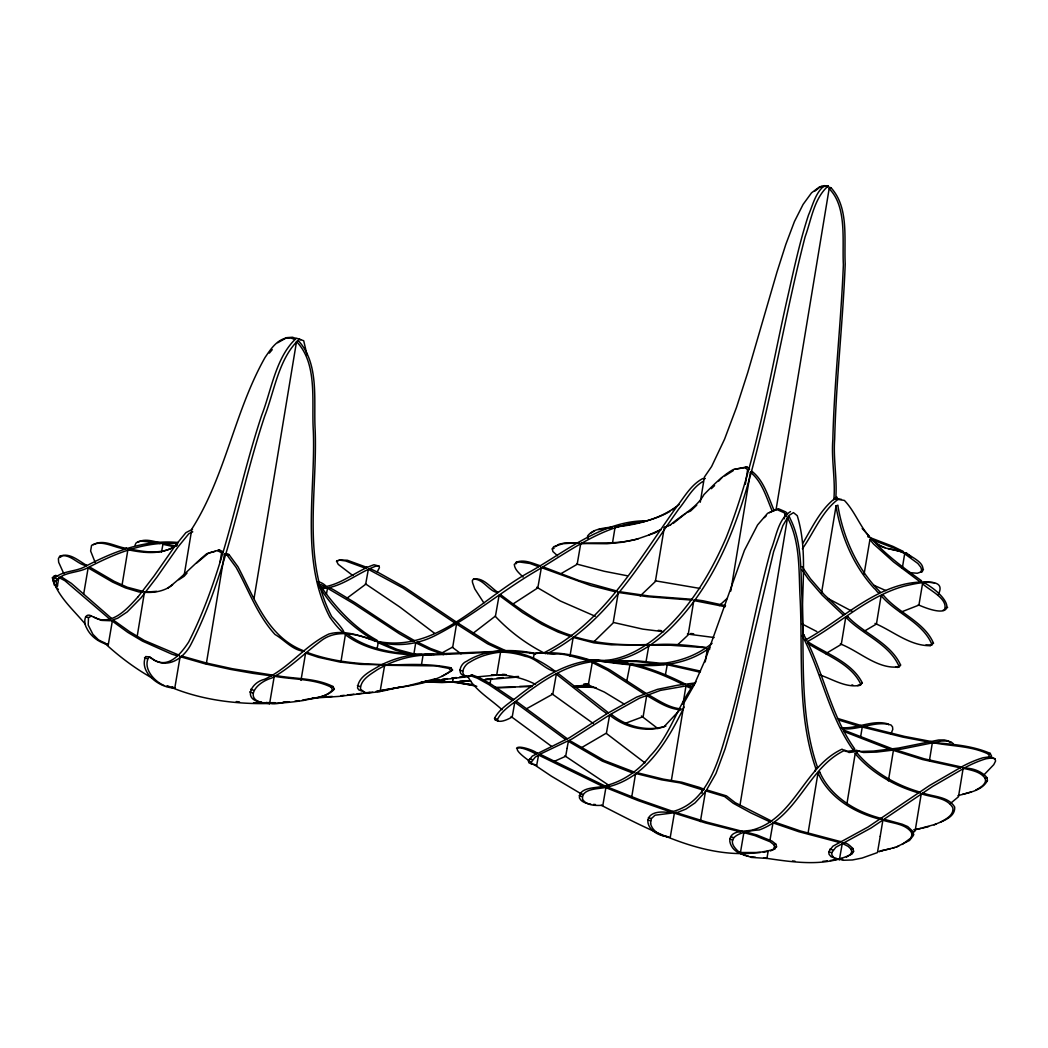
<?xml version="1.0" encoding="UTF-8"?>
<svg xmlns="http://www.w3.org/2000/svg" width="1048" height="1048" viewBox="0 0 1048 1048"><rect width="100%" height="100%" fill="white"/><g stroke="black" fill="none" stroke-linecap="round" stroke-linejoin="round"><path stroke-width="1.5" d="M790.493 511.594C777.59 519.625 776.24 537.65 770.686 550.58C755.372 606.281 745.809 663.397 730.574 719.138C720.015 753.106 710.871 804.93 668.467 812.501C638.455 808.257 644.088 834.195 667.183 836.474M650.559 823.4L651.345 818.632L655.052 815.2L677.86 812.305L685.916 809.082L695.02 802.912L705.802 791.319L715.967 773.49L725.085 748.901L733.521 720.173L773.634 551.615L782.895 525.546L788.869 515.537L793.454 512.629L797.24 515.668C809.121 554.222 799.755 596.102 803.305 635.782M950.182 742.587L948.178 740.91L944.287 739.94L938.615 739.993L898.673 748.036L873.626 751.062L860.539 751.442L856.137 750.224L846.077 751.468L842.003 749.176C804.589 766.35 794.397 818.357 752.739 829.911C744.945 831.929 729.146 829.479 729.827 841.544C730.77 846.81 735.106 852.142 740.386 852.875L743.857 832.649L754.94 835.623L770.149 841.78L773.896 844.74L774.59 846.601L773.057 849.758M953.326 743.766L951.125 741.945L947.235 740.975L941.562 741.028L901.634 749.071L876.573 752.097L863.486 752.477L859.085 751.259L849.037 752.503L844.963 750.211C808.519 767.018 798.222 816.025 759.237 829.937C744.25 830.894 719.662 836.474 740.268 853.046M58.871 577.5L61.78 577.134L71.356 583.369L111.298 618.189L109.464 618.87L64.806 580.631L58.871 577.5L57.391 586.133L54.444 585.098L52.976 580.304C59.959 570.23 75.391 572.391 85.464 566.365C114.035 551.327 144.86 539.419 177.95 542.484M83.63 594.334L88.137 567.872L112.529 582.072L125.341 587.863L139.161 592.041L143.091 591.413L127.267 587.221L114.376 581.404L89.984 567.191L87.967 567.951M91.608 616.014C83.761 611.744 83.644 623.534 86.578 627.87C90.547 636.555 99.364 642.686 108.298 644.651L112.319 621.11L127.843 632.403L142.528 641.153L172.016 654.227L176.876 655.707L178.854 655.223L176.876 655.707M176.876 544.855C162.728 555.361 144.113 553.069 127.882 549.741L122 585.478M137.026 637.315L144.454 592.251C154.122 593.089 165.112 591.085 172.606 584.784M161.484 552.178L162.938 544.305L174.151 546.794M184.186 575.169L191.823 529.004C225.517 476.185 234.359 411.799 265.039 357.486C270.319 349.809 275.558 341.386 284.925 338.321L290.728 337.928L293.859 339.12L295.706 338.439L292.562 337.246L286.772 337.639L277.746 342.735M151.986 658.55L149.366 656.847L145.633 656.572C138.532 672.567 160.226 688.484 174.82 687.907L180.112 656.651L204.766 663.751L230.547 669.41L252.935 673.34L270.947 675.803L272.912 675.318M220.001 562.383L221.587 552.794L217.578 550.632L219.412 549.951L223.303 551.929M206.286 664L224.429 554.209L227.154 555.244L236.101 567.4C248.717 590.09 257.245 615.058 275.021 634.485C284.231 639.699 293.715 651.266 304.431 651.083C267.528 637.643 254.677 598.421 237.935 566.719L229.001 554.562L226.447 553.436L224.429 554.209M254.022 598.552L296.532 341.622C318.055 363.879 311.439 402.353 313.326 430.872C315.658 492.193 300.069 560.392 329.871 617.298C344.334 637.551 351.473 637.59 331.718 616.617C301.903 559.711 317.492 491.512 315.173 430.191C313.444 401.043 319.732 364.246 298.536 340.849L296.532 341.622M369.446 638.848C353.608 633.385 334.941 629.651 320.636 641.153C304.3 653.336 289.89 668.231 271.838 678.004C253.472 683.335 242.193 702.645 269.637 703.47L274.262 676.235C293.099 679.733 313.706 678.501 331.22 687.213L332.491 689.846C325.561 698.02 313.129 698.047 303.344 700.496C288.174 702.88 272.808 703.745 257.454 703.588C226.748 703.09 195.766 698.178 167.497 685.772M300.973 680.388L305.61 653.061L318.487 657.345L339.775 662.022L360.866 664.38L383.214 664.786L381.249 665.27M326.4 594.164L327.526 588.255L353.53 603.596L399.301 633.712L412.873 641.442L414.72 640.76L396.917 630.451L355.364 602.914L333.526 589.697L329.373 587.574L327.356 588.347M340.967 661.668L345.381 634.761C365.988 650.245 393.052 654.463 418.349 654.961M368.176 569.431L370.18 568.658L378.131 572.418L404.751 587.286L455.579 621.543L453.745 622.224L402.904 587.967L368.346 569.339L365.647 584.312L346.77 598.342M376.992 649.21L378.223 642.712L395.463 650.153L410.751 654.463M377.516 691.484C402.353 685.851 431.383 685.431 452.526 670.013L450.889 667.786L449.055 668.467L435.732 665.899L384.642 665.27L380.057 691.732L368.018 692.951L364.324 692.296L360.499 689.073C360.342 679.628 370.678 674.296 377.424 669.646C391.729 661.249 407.947 655.956 424.558 655.118M413.986 653.389L415.702 642.961L417.72 642.188L430.623 648.516L446.736 654.45M421.506 664.55L423.065 655.144L430.649 655.236M506.983 651.306L489.324 643.079L458.5 623.429L456.496 624.202L452.736 647.048L440.501 653.729M453.326 677.86L452.513 682.274L439.4 681.265L421.833 682.418M571.959 635.756L570.112 636.437L558.021 632.062L541.881 624.32L522.782 612.739L499.097 595.356L495.468 616.028L472.91 633.411M490.019 683.846L490.818 679.039M500.551 652.131C520.188 649.721 539.943 659.768 555.283 671.375C546.257 670.576 535.947 657.686 525.14 656.284C517.254 653.611 508.83 652.223 500.551 652.131L496.7 675.095L475.569 677.008M514.62 702.252L516.638 701.479L567.296 738.748L565.448 739.43L514.791 702.16L512.223 716.937C507.638 719.583 497.892 724.561 494.538 718.312C499.817 708.081 510.808 702.33 519.402 695.165C541.908 677.899 567.138 661.367 596.443 660.044L596.535 660.03C635.586 666.279 678.947 670.091 712.077 643.315M541.2 567.689L543.218 566.916L578.863 580.474L616.879 591.046L615.032 591.714L590.718 585.531L541.371 567.597L537.807 587.889L512.983 604.002M533.55 658.196C532.738 647.651 549.951 655.838 556.069 653.965C567.964 653.48 580.12 660.004 591.085 660.476C573.269 654.149 553.082 651.083 534.297 653.716M538.41 755.176L540.427 754.403L604.696 785.804L602.849 786.485L538.58 755.084L536.655 765.446L531.847 763.809L531.388 761.962L535.266 757.141L539.563 754.429L572.26 738.84L610.224 714.526L639.476 698.191L660.384 690.396L694.51 684.449M556.161 674.244L558.165 673.471L608.482 712.823L606.635 713.505L601.526 709.824L556.331 674.152L552.807 694.104L526.672 708.671M661.301 529.45L654.934 532.895L636.647 539.261L621.268 542.353L607.002 543.729L580.749 543.493L577.173 564.296L561.401 573.4M569.968 656.1L573.177 637.446L593.915 642.856L611.338 644.834L647.467 644.743L645.489 645.24M567.047 748.39L568.37 741.329L602.364 761.149L631.119 772.428L634.446 772.258L632.481 772.743M567.073 748.442L565.684 756.263L554.169 761.411M592.081 662.611L594.098 661.838L609.595 669.672L645.738 693.121L643.904 693.802L607.748 670.353L592.251 662.519L588.386 684.54L573.452 686.754M612.477 543.126L615.111 527.026C637.747 524.668 660.974 518.93 679.143 504.481M618.137 592.552L620.154 591.779L649.354 596.024L692.505 599.338L690.658 600.019L647.52 596.705L618.307 592.461L613.132 622.984L594.019 641.664M679.969 709.758L664 726.788C645.083 732.696 624.922 727.325 609.609 715.142L606.425 733.102L581.47 747.696M671.152 812.121L673.117 811.637L671.152 812.121L638.167 800.606L605.888 787.651L602.849 805.296C596.207 805.637 586.592 805.938 582.57 799.297C581.129 787.86 599.993 789.144 606.543 787.218C645.987 778.507 667.838 740.399 684.148 707.007M626.639 681.685L630.018 664.72C648.502 668.755 666.122 675.986 682.969 684.488L684.803 683.807C667.969 675.305 650.35 668.074 631.865 664.039L629.403 664.72M670.615 524.904L664.288 527.511L655.367 581.522L640.223 595.932M706.221 647.73L670.301 645.24L648.895 645.201L646.053 661.576M680.938 709.784C668.244 709.155 657.306 701.453 646.695 695.531L643.144 716.662L625.027 723.434M631.669 797.423L635.573 773.594L637.59 772.821L663.319 779.136L681.855 782.214L699.357 787.375L704.335 789.327L702.488 790.009L701.95 793.231M665.375 675.03L667.249 664.733L699.985 672.174M700.26 502.241L704.426 477.023L711.592 466.543L724.548 439.217L736.561 407.24L747.735 372.577L776.974 272.074L785.79 244.459L794.423 221.573L803.096 204.399L811.532 192.845L819.51 186.885L828.248 186.02L826.283 186.505M725.203 606.713L693.802 600.556L688.143 634.957L677.362 645.083M682.969 704.204L685.942 686.073L691.195 688.484M671.231 781.35L684.279 702.304L693.763 685.733L705.121 660.044L744.434 550.357L757.56 524.969L767.581 513.324L776.463 509.367L783.97 512.642L785.07 514.018L784.284 518.826M740.595 831.863L705.343 822.916L674.375 813.156L670.248 837.339C662.388 836.553 652.406 832.178 650.559 823.414M705.239 661.891L707.4 648.817L709.784 649.066M745.351 484.281L747.604 469.727L745.036 467.605L733.417 469.465C722.006 475.936 713.243 485.25 704.02 494.525C696.213 508.424 681.593 514.922 670.131 525.114M730.797 591.033L750.42 472.294C762.066 481.36 766.547 497.905 772.297 511.293M700.378 821.553L705.592 790.821L724.6 796.545L733.325 803.318L750.971 812.934L769.926 821.842L771.76 821.174L735.159 802.637L726.447 795.877L707.426 790.14L705.422 790.913M776.031 509.839L829.151 188.692C847.282 206.797 842.068 241.027 843.365 264.646C841.086 323.085 834.221 381.249 832.832 439.728C831.247 459.745 835.61 479.958 833.841 499.739M786.393 516.546L786.917 513.337L785.817 511.961L778.31 508.686L769.429 512.642M739.993 805.165L787.533 517.791C800.711 542.209 798.615 572.313 800.161 599.43C802.834 655.524 796.991 714.278 815.711 768.158L815.187 771.276M768.053 851.919L766.9 858.404L751.337 857.408L738.971 852.875L745.233 855.6M769.861 840.824L772.992 822.863L798.694 831.68L839.225 842.409L841.072 841.727L800.541 830.999L774.839 822.182L772.821 822.955M835.688 499.071C837.457 479.277 833.095 459.063 834.68 439.046C836.055 380.568 842.933 322.404 845.212 263.965C843.928 239.088 849.155 207.818 831.169 187.933L829.151 188.692M821.488 593.207L836.068 505.883L836.199 507.311C841.426 537.139 853.648 565.92 874.215 588.413C876.351 589.356 877.504 594.517 880.346 592.146C857.277 569.208 843.561 538.449 838.046 506.643L837.902 505.202L835.898 505.961M808.021 833.383L817.99 772.966C828.824 797.528 854.277 812.79 879.809 819.195L881.774 818.711L879.809 819.195M840.339 643.957C859.281 651.083 877.792 669.777 899.145 666.816L900.586 665.021C890.63 642.896 863.919 633.686 847.74 616.604L845.723 617.364L841.282 644.376L825.667 653.703M864.076 574.121L869.919 539.602L873.6 544.056L893.525 561.898L919.79 581.614L921.506 580.749C903.939 568.108 886.123 555.204 871.753 538.921L869.748 539.681M875.001 623.416C892.857 630.975 910.018 646.053 930.205 645.673L931.633 643.852C922.305 622.158 895.817 613.185 881.106 595.67L876.442 624.045L863.932 631.381M918.179 792.799L920.144 792.301L918.179 792.799C894.219 785.83 871.098 772.612 855.194 753.63L846.889 803.986M983.404 775.455L993.766 764.647L995.6 760.992L994.906 758.752L991.945 757.717L988.775 756.931L983.129 757.73A275.061 126.533 -70.7 0 0 963.164 766.023L929.576 785.476L868.072 826.99L832.859 846.234L828.706 851.736L829.073 854.33L831.116 856.74L839.396 859.622L842.304 843.352L848.199 846.404L851.107 849.221L851.762 851.998L850.216 854.657L846.43 857.12M860.631 736.836L862.229 727.168L864.233 726.408L904.607 736.417L931.214 741.486M902.328 568.055L904.634 553.96L906.651 553.2C911.865 557.667 925.777 562.776 922.397 571.448L920.498 572.208L921.637 570.164L920.891 567.322L917.865 563.483L904.804 553.881M888.39 780.865L893.381 750.538L895.398 749.765L924.441 758.87L961.999 767.123L960.151 767.804L922.594 759.551L893.551 750.447M880.215 836.278L882.875 820.217C892.307 823.387 905.21 823.532 911.55 832.518L911.891 835.335L910.607 838.217L902.171 844.452M880.241 836.33L877.464 852.574L862.111 858.05L852.469 859.963L843.064 860.277L838.204 858.81L842.71 859.308M944.235 610.185C949.514 599.063 928.436 589.814 922.528 583.697L918.926 605.089L900.533 612.281M940.475 822.143C945.833 819.195 954.073 815.148 952.842 807.772C946.698 797.07 931.476 797.528 921.258 793.755L915.14 830.881L912.598 832.78M929.419 760.652L932.379 742.56C950.89 746.307 971.142 745.691 988.395 754.088L989.705 756.931L991.552 756.25L990.242 753.407C972.426 745.573 951.296 744.028 932.379 742.56M957.977 795.668C968.247 792.642 981.976 790.952 987.413 780.603L987.059 777.747C981.766 771.053 971.208 767.385 963.138 768.367L958.475 796.755L950.051 803.764M750.237 475.989C771.918 397.048 784.69 316.024 805.113 236.796C811.335 219.923 813.707 199.448 827.435 186.662L824.475 185.627C815.331 192.793 812.881 205.015 808.453 215.181C800.227 240.189 794.62 265.943 788.882 291.606C769.874 373.966 757.416 458.683 726.159 537.663C711.762 570.937 692.951 602.823 666.738 628.197C649.786 644.258 628.839 658.288 605.024 660.581M749.779 477.521C734.53 532.803 711.487 588.544 669.698 629.232C654.083 644.009 635.402 656.847 613.918 660.83M192.767 531.834L188.823 533.72L177.977 547.017L156.951 577.12L141.126 597.74L127.214 611.927L117.677 618.241L110.381 620.73L101.643 620.39L91.32 616.106L88.49 617.652L88.215 625.053L92.905 634.302L98.42 639.817L108.193 644.834M306.998 354.84L303.697 340.731L299.361 339.224C278.716 358.01 274.484 391.074 264.672 416.239C239.678 491.407 227.757 572.051 191.574 643.144C183.518 659.729 165.532 670.379 150.205 657.253L148.58 657.607C142.751 668.205 154.108 681.396 163.947 685.405M363.839 691.693L358.861 689.938L357.551 688.038C358.167 676.366 371.424 670.799 380.188 665.414C396.773 657.044 415.584 652.563 434.186 654.528M466.648 676.025C456.352 676.143 459.522 663.947 466.779 661.209C487.11 648.424 513.062 648.961 535.856 653.507M467.369 676.523C458.605 675.03 464.395 664.484 469.727 662.244C488.787 650.166 513.14 650.048 534.716 653.769M261.45 702.134C242.402 699.894 251.035 682.484 264.306 679.379C288.724 668.545 304.876 645.371 328.823 634.04C341.53 630.385 354.289 633.948 366.486 637.813C388.664 647.782 414.55 646.459 435.955 635.167C470.67 617.455 500.682 592.12 534.113 572.182C568.815 551.824 602.914 524.891 644.35 521.498M695.951 681.829C677.715 704.492 670.825 734.805 650.179 755.935C638.625 770.817 622.106 782.135 603.582 786.183C596.81 788.266 579.007 786.642 579.426 797.921C581.365 802.244 586.526 803.475 590.771 804.144M882.875 820.217L884.892 819.444L902.315 824.252L907.725 826.584L913.384 831.837L913.371 835.479L909.533 840.444L896.368 846.981M497.983 720.972L497.486 719.347C502.765 709.116 513.756 703.365 522.363 696.2C544.855 678.934 570.086 662.401 599.404 661.078L599.495 661.065C636.555 666.358 677.44 671.755 709.863 647.743M834.064 857.775L832.033 855.365L831.667 852.771L835.806 847.269L871.032 828.025L932.537 786.511L966.112 767.057A275.061 126.533 -70.7 0 1 986.076 758.765L991.722 757.966L994.906 758.752M135.035 545.209L135.991 543.061L138.061 541.672L141.27 541.017L157.803 543.113M57.391 586.133L55.924 581.339C62.919 571.265 78.338 573.426 88.412 567.4C116.079 553.043 145.685 540.82 177.688 543.624M531.873 764.202L528.899 762.774L528.428 760.927L532.305 756.106L569.313 737.805L607.264 713.491L636.529 697.156L657.424 689.361L677.231 685.3L694.732 682.995M963.309 768.276C970.92 770.188 980.417 771.42 985.212 778.428L985.579 781.284C984.072 785.751 979.631 787.9 975.793 790.061M803.004 543.008C812.213 527.38 820.414 509.642 835.02 498.35L841.426 499.385M59.631 556.436C69.404 551.759 79.072 561.335 87.023 565.54C78.351 565.658 69.836 552.453 59.631 556.436L58.387 558.689L58.662 562.291L63.784 573.597M60.588 557.326L61.465 555.754M890.879 734.163L892.778 729.395L892.516 726.854L890.996 724.993C875.198 720.251 858.77 730.561 842.513 728.701M842.134 843.43C846.129 841.243 850.177 846.037 852.954 848.539L853.609 851.317L852.063 853.976C824.999 867.626 792.419 862.045 763.573 857.88M922.528 583.697L924.533 582.937C951.872 598.578 958.737 622.46 918.271 604.827M557.562 555.82L552.899 551.536L552.283 548.916L553.711 546.676L562.697 543.716L579.203 542.707L564.544 543.034L559.029 544.226L555.047 546.781M922.345 571.527L917.288 573.256L908.734 572.536M54.444 585.098L57.509 585.95M105.232 643.799L108.298 644.651M737.32 852.011L740.386 852.875M835.636 858.43L839.514 859.439M97.936 619.119C114.926 623.573 128.092 607.617 138.257 596.587M516.114 563.732L517.489 561.82L514.28 564.413C514.712 569.85 519.559 573.439 523.083 577.055M937.947 595.094C949.147 574.894 912.821 584.155 904.306 586.12C868.229 596.102 840.522 623.075 808.427 641.022M377.201 571.972L379.428 567.675L378.996 566.064L373.966 564.754C355.796 570.859 340.77 585.439 321.042 587.299M802.375 548.811C814.008 532.397 821.593 511.869 837.968 499.385L844.374 500.42C858.81 515.315 863.539 539.956 885.128 547.685M819.837 674.938C832.413 679.117 845.304 687.711 859.046 685.497L862.321 682.929C852.037 662.336 826.479 653.729 808.021 641.9M859.046 685.497L862.321 682.929M473.513 579.099C483.482 578.653 489.586 592.317 498.075 592.474C490.582 587.587 483.22 577.094 473.513 579.099L472.307 580.658L472.53 582.596L474.744 588.845L483.888 602.928M138.166 596.705L153.99 576.086L175.029 545.982L185.876 532.685L192.531 529.174M930.205 645.673L933.467 643.171C924.218 621.399 897.717 612.923 883.123 594.897L881.106 595.67M274.091 676.327L276.109 675.567C294.947 679.052 315.553 677.82 333.054 686.532L334.338 689.165C326.557 697.863 312.985 697.785 302.256 700.221M743.687 832.741L745.704 831.968L756.787 834.942L771.996 841.099L775.743 844.059L776.437 845.919L774.904 849.077C714.788 865.989 653.218 831.798 601.29 805.283M897.298 667.497L900.586 665.021M989.954 758.228L991.552 756.25M269.362 353.097L272.244 349.639M85.373 624.254C73.517 609.818 57.404 596.391 52.4 577.815L55.662 575.496L57.797 575.889M55.662 575.496L52.4 577.815M187.029 573.059L184.147 576.269L178.802 579.754M718.797 480.993L721.954 477.534M452.526 670.013L441.719 676.419M764.359 517.62L766.389 515.629M734.753 469.268L746.883 466.923L749.569 469.242L747.735 469.923M696.763 505.149L690.475 511.096L686.636 512.616M711.317 488.682L714.592 485.591M719.242 605.587L727.299 598.303M167.47 588.373C181.658 577.893 193.186 564.924 206.744 553.724L219.412 549.951M673.196 523.45L685.405 513.599M93.403 544.711C103.66 538.515 116.236 547.226 126.769 548.366M814.532 191.299L818.003 188.692M819.156 187.828L821.344 186.203L828.13 185.823M196.566 563.09L208.591 553.043L215.272 551.287M672.305 509.813L676.025 507.232M702.959 481.464C692.204 487.765 686.519 499.621 678.79 508.987C641.075 561.584 607.172 623.101 547.397 653.598M724.758 475.962L733.325 470.578M137.838 542.379C144.86 537.86 154.292 541.737 161.641 543.061M590.889 533.065L594.517 530.878M805.48 639.987C845.919 617.665 884.551 575.811 934.475 582.806M667.89 525.873L664.288 527.511M177.282 544.934C163.567 554.798 145.554 552.309 129.9 548.969L127.882 549.741M164.615 543.716L175.999 546.113M181.789 656.061L206.6 663.07L232.381 668.729L272.781 675.122M307.287 652.472C331.338 661.419 357.46 664 383.096 664.589M347.229 634.079C368.254 650.009 396.209 653.756 421.82 654.476M458.5 623.429L456.496 624.202M752.254 471.613C763.913 480.678 768.394 497.224 774.145 510.612M789.38 517.109C802.558 541.528 800.462 571.632 802.008 598.749C804.681 654.843 798.825 713.596 817.545 767.477L815.711 768.158M574.854 636.856C598.159 644.022 622.931 645.437 647.337 644.559M610.224 660.699L638.232 660.908L665.886 663.777M668.912 664.131L700.509 671.126M709.417 648.044L707.4 648.817M906.651 553.2L904.634 553.96M648.542 694.85C658.707 700.444 669.096 707.976 681.174 708.893M611.272 714.553L611.442 714.461C626.769 726.644 646.93 732.015 665.847 726.107M570.047 740.74L604.211 760.468L634.328 772.062M687.776 685.392L691.601 687.095M803.868 634.931C823.479 671.061 830.37 714.723 854.644 748.796L852.797 749.477C828.614 715.286 821.54 672.253 802.192 635.52M847.74 616.604L845.723 617.364M637.59 772.821L635.573 773.594M676.052 812.567L707.19 822.235L742.56 831.378M864.233 726.408L862.229 727.168M819.837 772.284C830.671 796.847 856.124 812.108 881.656 818.514M857.041 752.949C872.945 771.931 896.066 785.149 920.026 792.118M923.105 793.074C933.31 796.847 948.545 796.401 954.689 807.091C955.409 817.754 941.68 821.318 934.043 824.868M113.996 620.521L129.677 631.721L144.362 640.472L178.723 655.026M379.9 642.123L397.31 649.472L416.056 654.515M500.774 594.766C522.31 611.246 545.497 627.385 571.828 635.56L569.994 636.241M417.72 642.188L415.702 642.961M607.565 787.061L640 799.925L672.999 811.453M339.67 559.96L347.346 560.248L367.141 567.479L365.294 568.16L345.499 560.929L338.976 560.051L336.552 561.256L338.268 564.4L352.94 575.614M543.061 653.231C603.674 623.115 637.839 560.903 675.842 507.953C684.016 497.59 690.58 485.145 702.553 478.648L705.317 478.504M669.855 511.437C653.114 521.223 633.726 523.751 615.111 527.026M770.372 850.937L772.271 850.098M970.933 791.987L962.509 794.384M882.272 850.518L879.429 851.565M95.237 562.593L90.626 551.012L91.556 545.392C101.787 539.17 114.153 547.96 124.791 548.851L126.638 548.169M53.828 576.177L57.666 575.693M159.676 543.545L161.51 542.864M162.768 544.397L164.785 543.624M227.154 555.244L229.001 554.562M143.222 591.596L141.244 592.094M144.454 592.251L156.676 591.321M112.149 621.202L114.167 620.429M336.552 561.256L338.399 560.575M365.176 567.964L367.023 567.282M179.942 656.742L181.959 655.969M745.036 467.605L746.883 466.923M750.42 472.294L752.425 471.521M552.283 548.916L554.117 548.235M579.334 542.903L577.369 543.388M580.566 543.585C599.587 542.196 619.709 544.567 638.481 538.593M345.381 634.761L347.399 633.988M302.466 651.568L304.313 650.887M538.187 566.352L540.152 565.868L538.318 566.549L529.947 563.47L518.288 561.833M305.44 653.153L307.457 652.38M498.927 595.447L500.944 594.674M378.053 642.791L380.07 642.031M785.07 514.018L786.917 513.337M384.472 665.362C406.205 664.314 429.392 663.292 450.889 667.786M787.533 517.791L789.55 517.018M331.22 687.213L333.054 686.532M423.065 655.144L425.082 654.371L499.189 651.306M332.491 689.846L334.338 689.165M617.01 591.229L615.032 591.714M467.736 676.392L472.229 674.964L479.041 677.466L490.385 683.715L513.73 699.501L511.882 700.182L488.551 684.396L477.207 678.148L470.395 675.646L467.736 676.392C475.229 690.671 490.582 699.003 502.058 709.745M573.007 637.525L575.024 636.765M470.395 675.646L472.229 674.964M692.623 599.535L690.658 600.019M693.802 600.556L695.82 599.784L702.723 600.714L725.53 605.652M589.107 660.974L590.954 660.292M648.725 645.293C667.524 642.948 687.239 645.044 706.103 647.546M901.673 552.257C910.319 553.632 873.862 540.82 872.001 539.55M628.263 663.515L589.015 660.279M921.637 570.164L923.485 569.483M667.065 664.812L669.082 664.052M802.021 635.612L804.039 634.839M646.695 695.531L648.712 694.759M682.969 684.488L684.803 683.807M516.546 748.246C519.127 744.001 543.231 754.049 535.41 753.695C519.494 745.036 506.944 745.023 529.371 760.979M685.942 686.073L687.947 685.313M609.438 715.234L611.442 714.461M568.199 741.421L570.217 740.648M535.41 753.695L537.257 753.014M945.807 608.089L947.641 607.408M931.633 643.852L933.467 643.171M602.731 786.288L604.565 785.607M605.718 787.742L607.735 786.969M859.15 726.159L861.115 725.675L859.281 726.356L838.636 720.015M635.756 773.503L661.471 779.817L680.008 782.895L702.356 789.825L704.204 789.144M674.205 813.248L676.222 812.475M855.194 753.63L857.212 752.857M817.99 772.966L820.008 772.193M890.328 749.438L892.293 748.953L890.459 749.634L843.771 731.439M769.795 821.658L771.642 820.977M988.395 754.088L990.242 753.407M960.034 767.608L961.868 766.926M963.138 768.367L964.985 767.686M773.896 844.74L775.743 844.059M774.878 847.439L776.725 846.758M921.258 793.755L923.275 792.982M985.212 778.428L987.059 777.747M985.579 781.284L987.413 780.603M839.094 842.212L840.941 841.531M851.107 849.221L852.954 848.539M851.762 851.998L853.609 851.317M911.55 832.518L913.384 831.837M911.891 835.335L913.738 834.653M898.686 846.129L892.804 848.16M935.89 824.187L914.76 829.924M649.066 534.847L660.856 529.633M894.638 847.478L878.827 851.579M435.326 678.829L408.039 685.706M515.642 562.501C523.699 558.859 532.305 563.208 540.034 565.671M399.838 687.095L381.931 691.221M922.41 828.116L928.594 826.61M287.466 701.675C281.27 702.71 274.419 705.199 268.367 702.553M857.382 685.536L860.88 684.816M880.674 850.897L890.59 848.723M598.342 529.62L611.927 527.576M763.337 852.273L767.477 851.421M842.003 858.482L830.409 860.5M406.572 686.034L376.206 691.287M913.764 829.754L920.878 828.496M365.189 692.951L369.918 692.23M372.787 692.204L339.172 696.383L312.094 698.191M322.391 588.57C342.788 587.142 358.298 572.143 376.913 565.789L378.996 566.064M932.052 644.992L925.908 645.005M459.496 677.165L465.312 676.458M294.92 701.217L299.322 700.614M514.764 687.2L497.341 687.933M436.309 680.1L439.361 679.694M442.4 679.274L447.457 678.606M424.912 681.357L429.706 680.755M423.065 682.038L469.583 676.445M895.647 667.235L899.145 666.816M451.636 678.108L456.43 677.558M341.019 695.715L344.242 695.335M347.464 694.968L353.91 694.235M357.132 693.868L361.966 693.317M822.732 861.364L827.344 860.853M612.084 526.908C603.674 528.297 592.867 528.703 587.496 536.091L588.046 538.528M760.324 852.509L737.609 852.522M485.591 679.143L492.062 678.567M496.896 678.121L503.368 677.545M470.827 681.004L441.929 682.575L421.361 681.737M482.132 679.982L518.262 677.021M509.511 677.074L518.59 676.445M467.906 680.715L459.954 681.161M283.078 702.212L289.458 701.78M324.67 696.881L332.334 696.435M446.998 681.737L437.868 681.724M519.664 686.414L530.799 685.968M532.135 686.519L495.075 687.423M529.882 653.166L533.013 653.258M602.259 660.777L607.12 660.803M506.171 674.637L498.534 674.846M275.218 702.697L253.511 702.71M593.194 686.964L575.614 687.278M841.099 727.626C856.832 729.198 872.748 719.242 888.049 723.958L888.625 724.692M596.076 687.671L575.431 686.152M427.505 655.183L497.341 651.987M491.486 674.899C506.643 674.296 521.97 677.375 535.489 684.344M942.859 610.342L943.554 610.342M585.989 659.598L614.442 660.908L628.132 663.319M611.547 661.301L636.385 661.589L664.052 664.458M583.893 683.99L588.74 684.056M583.671 684.685L588.518 684.75M593.509 804.405L595.447 804.523M646.682 520.777C603.085 520.555 567.269 550.436 531.166 571.147C481.805 597.334 437.553 653.756 376.926 641.271M502.359 674.349L505.084 674.532M441.994 680.663L444.771 680.873M851.854 684.96L852.823 685.038M792.524 860.958L795 861.181M578.024 685.877L582.623 686.322M476.801 686.296L452.723 681.554M236.272 701.57L239.468 701.885M690.724 633.49L693.684 633.791M658.275 630.307L661.17 630.608M687.396 634.027L714.146 637.525M663.672 631.734L642.83 629.128L614.154 622.63M471.652 684.41L467.696 683.899M474.6 685.444L454.295 682.353M751.233 856.753L755.503 857.303M655.236 580.802L699.985 588.439M626.953 575.706L604.316 571.291L576.57 564.021M462.181 682.903L464.971 683.44M453.928 681.659L457.295 682.314M495.036 719.937L497.263 720.408M888.01 548.536L899.184 551.143L906.075 553.881M746.189 855.823L748.39 856.373M166.16 686.191L166.973 686.401M862.399 727.089L902.76 737.098L929.366 742.167M860.998 725.491L837.365 718.365M892.175 748.757L844.112 730.22M824.475 185.627L831.26 187.88M443.501 654.659L428.789 649.197L415.873 642.869M835.02 498.35L837.968 499.385M459.718 670.117L462.666 671.152M494.538 718.312L497.486 719.347M829.95 849.037L832.911 850.072M54.116 577.933L57.064 578.968M357.394 685.615L360.355 686.65M828.706 851.736L831.667 852.771M52.976 580.304L55.924 581.339M836.448 858.587L839.396 859.622M529.581 758.66L532.528 759.695M528.428 760.927L531.388 761.962M533.707 764.411L536.655 765.446M730.639 836.631L733.587 837.666M729.866 838.976L732.814 840.011M85.543 616.617L88.49 617.652M580.173 793.415L583.12 794.45M648.398 817.597L651.345 818.632M579.216 795.629L582.164 796.663M647.638 819.864L650.585 820.898M250.695 689.283L253.655 690.318M249.738 691.903L252.686 692.938M144.493 657.764L147.441 658.799M266.677 702.435L269.637 703.47M266.559 702.619L269.519 703.653M174.82 687.907L171.754 687.056L174.702 688.091M867.679 536.681L893.001 546.414L903.52 551.576M595.264 616.263L560.274 600.976L536.759 587.247M876.442 543.951C886.922 551.052 901.608 548.589 911.223 556.868M156.466 661.209C170.51 667.327 181.959 652.197 188.627 642.11C224.809 571.016 236.73 490.372 261.725 415.204C271.524 390.039 275.755 356.975 296.414 338.19L300.75 339.696M874.058 585.36L885.888 590.6M585.845 683.794L604.355 692.06L624.529 704.282M155.405 660.777L152.392 658.865M503.656 651.306L487.477 643.76L456.666 624.11M93.875 617.193L97.372 618.818M318.356 581.797C324.042 582.832 330.762 590.103 320.793 584.483M802.179 623.979L816.824 631.538M545.536 653.69C526.712 644.324 509.564 631.525 495.167 616.185M827.802 598.395L852.116 611.285M807.576 643.171C825.562 655.183 850.557 663.305 860.474 683.61M581.575 794.07L551.405 776.188L533.982 764.503M151.462 677.663C134.275 667.904 118.411 655.904 103.962 642.45M609.36 785.659L564.78 755.791M551.602 693.553L593.443 723.618M365.359 583.762L399.76 606.989L434.475 633.228M551.471 746.307L511.07 716.518M452.212 647.192L461.068 653.847M606.334 733.43L644.965 762.879M641.389 715.967L657.961 728.648M845.893 617.285C862.072 634.368 888.783 643.577 898.739 665.703M317.57 581.81C333.329 604.696 352.076 626.599 376.979 640.223L375.132 640.904C352.102 627.621 332.648 608.403 318.802 585.819M56.003 587.077L58.334 589.369M862.203 528.506L869.015 535.908M450.679 670.694L449.055 668.467M802.061 566.601L810.366 578.653L824.16 594.596L844.898 614.207L843.05 614.888L822.313 595.277L808.519 579.321L802.061 569.955M836.645 496.791L838.177 499.451"/></g></svg>
